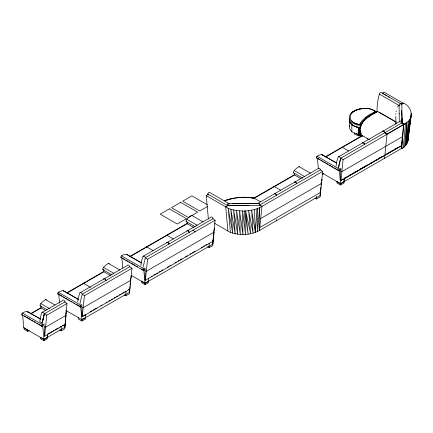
<?xml version="1.0" encoding="UTF-8"?>
<svg xmlns="http://www.w3.org/2000/svg" width="433" height="433" viewBox="0 0 433 433"><rect width="100%" height="100%" fill="white"/><g stroke="black" fill="none" stroke-linecap="round" stroke-linejoin="round"><path stroke-width="0.65" d="M214.449 223.228L230.432 232.456C239.839 235.579 250.675 235.238 259.486 230.497L259.643 207.688L322.666 171.452L320.463 169.898A1.754 1.012 60 0 0 319.316 168.356A1.754 1.012 60 0 0 318.174 168.572L294.97 181.968M377.69 111.546C370.859 115.422 361.56 119.611 360.413 128.477L359.558 128.817L359.509 130.636L360.256 134.246L360.256 136.33C355.91 124.569 367.482 115.476 377.083 111.568L377.69 111.546L396.238 122.258M325.454 156.811L361.928 135.751A1.158 0.671 60 0 1 362.54 135.735L362.578 136.076L362.004 136.162L361.09 133.775L360.586 132.022L360.413 128.477M381.662 92.759A1.754 1.012 -60 0 0 380.515 92.538A1.754 1.012 -60 0 0 379.368 94.08L399.102 105.473L399.01 105.809L399.102 105.473A1.754 1.012 -60 0 1 400.244 103.931A1.754 1.012 -60 0 1 401.391 104.147L403.588 103.162C411.382 106.339 414.338 117.5 406.744 122.615L405.797 145.401L403.323 147.756L401.608 148.752L402.392 137.185M230.432 232.456L228.234 208.338L232.743 233.181L230.854 209.247L235.179 233.75L233.636 209.973L237.706 234.161L236.548 210.514L240.304 234.405L239.546 210.855L242.924 234.48L242.594 210.995L245.549 234.388L244.634 210.952L248.136 234.129L245.652 210.931L250.664 233.706L248.672 210.665L253.089 233.122L251.622 210.2L255.383 232.386L257.142 208.706L259.643 207.688L257.527 231.509L257.142 208.706C247.849 211.861 237.436 211.78 228.234 208.338L206.243 195.64L208.192 194.233M65.513 319.554L64.874 327.326L43.933 339.412L23.777 327.776L22.603 314.883M65.621 318.26L66.092 312.512M130.019 286.408L129.537 292.237L81.897 319.743L80.673 306.342A10.116 5.84 -60 0 1 81.956 305.568M130.127 285.114L130.393 281.878M130.549 279.935L130.712 277.991A1.028 0.59 -60 0 0 131.432 276.849A1.028 0.59 -60 0 0 130.901 276.238M213.566 235.092L212.82 244.158L145.017 283.301L131.204 275.323M213.675 233.793L213.994 229.912A1.028 0.59 -60 0 0 214.714 228.765A1.028 0.59 -60 0 0 214.183 228.153M320.918 187.013L320.22 195.429L259.486 230.497L259.486 229.219M321.075 185.07L321.291 182.477M401.797 121.992L402.073 118.653M408.054 139.523L407.496 142.533L405.797 145.401L408.319 121.099L406.787 143.994L409.58 119.492L407.496 142.533L410.516 117.814L407.918 141.039L411.35 114.323L409.429 127.481M401.819 122.62L402.181 118.593M402.576 135.177L402.76 133.164M401.608 148.752L403.805 124.601L401.608 123.048M403.323 147.756L405.521 123.638L406.744 122.615L404.546 146.733L402.024 148.189M44.653 336.203L65.177 324.355L64.874 324.144L64.874 327.326L66.092 315.332L45.573 327.18L44.35 326.477L44.35 335.986L44.653 336.203L46.796 315.192L67.012 303.522L64.809 301.969M65.789 315.511L67.012 303.522M130.761 280.248L83.19 307.711L81.972 307.008L81.972 316.518L82.275 316.729L84.413 295.723L131.978 268.26L129.781 266.706A1.754 1.012 60 0 0 128.633 265.164A1.754 1.012 60 0 0 127.491 265.386L103.704 279.112A1.754 1.012 60 0 1 104.851 278.895A1.754 1.012 60 0 1 105.998 280.438M131.978 268.26L129.537 292.237L129.537 289.055L128.487 289.661M212.668 241.062L212.82 244.158L214.037 232.169L146.316 271.264L145.098 270.56L145.098 280.075L145.396 280.286L147.539 259.275L215.109 220.267L212.906 218.714M215.109 220.267L213.009 241.251L212.706 241.04M259.486 230.497L261.927 206.514L259.73 204.961A1.754 1.012 60 0 0 258.582 203.418A1.754 1.012 60 0 0 257.435 203.64L274.159 193.984A1.754 1.012 60 0 1 275.301 193.768A1.754 1.012 60 0 1 276.449 195.31M322.666 171.452L320.22 195.429L320.22 190.958M402.587 136.59L341.848 171.657L340.63 170.954L340.63 180.464L340.928 180.68L343.071 159.669L405.521 123.638M384.872 155.312L387.01 134.3L384.813 132.747A1.754 1.012 60 0 0 383.665 131.204A1.754 1.012 60 0 0 382.518 131.426L399.269 121.754M322.228 173.113L340.549 183.689L401.288 148.627L403.556 124.455M409.407 126.885L409.586 125.575M409.851 123.616L410.029 122.306M410.3 120.342L410.479 119.032M410.744 117.072L410.922 115.763M411.101 114.453L411.28 113.143M399.145 113.895L399.183 113.614M401.878 114.15L401.916 113.868M408.952 130.771L409.142 129.456M245.208 197.253C238.134 197.172 231 198.227 224.397 200.815C233.95 197.697 244.396 196.171 254.252 198.249L260.52 201.87M42.277 323.364L44.594 313.638L46.796 315.192M79.953 303.636L82.216 294.169L129.781 266.706M143.079 267.193L145.336 257.722L213.063 218.622A1.754 1.012 60 0 0 211.916 217.079A1.754 1.012 60 0 0 210.768 217.301L186.986 231.033A1.754 1.012 60 0 1 188.133 230.811A1.754 1.012 60 0 1 189.275 232.353M338.27 167.782L340.527 158.316L402.279 122.663L404.222 124.071L402.024 122.799M338.611 167.582L340.868 158.115L343.071 159.669M42.039 323.029L44.253 313.838L65.112 301.79A1.754 1.012 60 0 0 63.97 300.248A1.754 1.012 60 0 0 62.823 300.47L41.958 312.512A47.408 27.371 60 0 0 39.798 321.697L42.055 323.04L44.253 313.838A1.754 1.012 60 0 0 43.105 312.296A1.754 1.012 60 0 0 41.958 312.512M359.693 124.195L360.213 123.297M360.213 123.313L360.402 122.977A41.222 23.799 0 0 1 373.251 112.65L375.086 111.844A0.585 0.336 0 0 0 375.2 111.449L374.713 111.043M359.693 124.179L359.655 124.255A0.579 0.336 0 0 1 359.027 124.444L358.232 124.282A13.872 8.011 0 0 1 353.285 122.35L351.737 121.013A15.209 8.779 0 0 1 352.164 112.797L352.982 112.055A1.158 0.796 47.8 0 0 352.457 112.028L351.417 112.905A16.075 9.282 0 0 0 351.726 122.382L352.657 123.048A14.738 8.508 0 0 0 357.912 125.121L358.697 125.261A1.44 0.834 0 0 0 360.505 124.715L361.209 123.519A40.415 23.333 0 0 1 366.313 117.971A40.334 23.285 0 0 1 373.793 113.408L375.535 112.645A1.44 0.834 0 0 0 375.855 111.476L375.368 111.097A14.738 8.508 0 0 0 370.291 108.883L368.9 108.58A16.07 9.277 0 0 0 352.262 112.136L352.446 112.033A1.137 0.72 54.5 0 1 352.863 112.05L353.631 111.595M103.417 269.51L102.816 269.602A2.187 1.261 -60 0 1 103.26 267.762L103.541 267.394A14.587 8.422 -60 0 1 108.38 263.421L119.833 270.035M245.181 197.383L248.347 197.388M362.004 136.162L361.869 135.491L361.1 136.114L360.256 134.246L361.09 133.775M46.363 299.847A1.028 0.59 -60 0 0 45.66 299.631A14.587 8.422 -60 0 0 40.821 303.603L40.54 303.971A2.187 1.261 -60 0 0 40.096 305.812L40.545 305.898M203.115 221.956L191.662 215.342A14.587 8.422 -60 0 0 186.823 219.315L186.542 219.677A2.187 1.261 -60 0 0 186.098 221.523L186.623 221.523M299.766 166.829A1.028 0.59 -60 0 0 299.062 166.613A14.587 8.422 -60 0 0 294.224 170.586L293.942 170.954A2.187 1.261 -60 0 0 293.498 172.794L293.774 172.973M361.1 136.114L361.869 135.491M354.405 132.731L354.405 134.143L358.524 135.854L359.282 135.248L359.282 134.306M227.915 231L225.717 206.882L227.661 205.475A1.754 1.012 -60 0 1 229.495 203.775M352.927 112.077L353.885 111.395M248.244 197.513L253.987 198.076M207.78 206.357L199.732 211.001L182.704 201.172L191.906 195.862L207.228 204.706M30.294 313.871L40.502 307.977A1.158 0.671 60 0 1 41.054 307.928L41.108 307.955M66.801 292.865L103.271 271.805A1.158 0.671 60 0 1 103.882 271.783L110.718 275.729M129.922 256.417L186.553 223.726A1.158 0.671 60 0 1 187.164 223.704L194 227.65M30.846 313.822L41.054 307.928L45.774 310.656M67.05 293.049L103.882 271.783L103.882 269.981M130.176 256.607L187.164 223.704L187.164 221.902M401.835 104.174L403.588 103.162M225.717 206.882L227.915 205.61M77.761 302.023A47.408 27.371 60 0 1 79.921 292.843L103.628 279.161A1.754 1.012 60 0 1 104.775 278.939A1.754 1.012 60 0 1 105.923 280.481M140.887 265.581A47.408 27.371 60 0 1 143.047 256.401L166.754 242.713A1.754 1.012 60 0 1 167.901 242.491A1.754 1.012 60 0 1 169.043 244.039M23.777 327.776L27.761 329.984L27.761 331.397L29.298 330.509M294.57 173.173L294.57 174.975A1.158 0.671 60 0 0 293.958 174.997L253.646 198.271A1.158 0.671 60 0 1 254.252 198.249L294.57 174.975L300.832 178.591M325.708 157L362.54 135.735L369.409 139.653M274.809 193.611L293.742 182.683M336.078 166.169A47.408 27.371 60 0 1 338.238 156.99L362.286 143.106A1.754 1.012 60 0 1 363.433 142.885A1.754 1.012 60 0 1 364.575 144.427M320.463 169.898L259.73 204.961L261.927 206.514M406.744 122.615L386.756 134.154L384.813 132.747M40.269 337.296L44.014 339.369M322.304 174.477L323.841 173.59M48.166 333.827L53.838 330.552M54.969 329.897L58.374 327.895M60.073 326.953L61.21 326.255L61.21 330.85L59.635 329.946M62.325 325.611L63.445 324.966M78.232 317.627L78.308 318.997L81.897 321.07L85.485 318.997L85.561 314.445L83.509 315.63M141.353 281.185L145.098 283.258M90.232 311.749L91.985 310.737M93.155 310.06L96.662 308.036M100.748 305.676L101.917 305M106.009 302.64L107.178 301.963M108.927 300.951L110.096 300.28M111.265 299.604L112.434 298.927M114.188 297.92L115.357 297.244M116.526 296.567L117.695 295.896M119.443 294.884L120.612 294.207M121.781 293.531L123.535 292.519M124.704 291.847L125.873 291.171L125.873 295.766L124.303 294.857M151.02 276.649L152.189 275.978M153.942 274.966L155.111 274.289M156.281 273.618L157.45 272.942M159.203 271.929L160.367 271.253M161.536 270.582L162.705 269.905M167.382 267.21L168.551 266.533M169.714 265.857L170.883 265.185M174.975 262.82L176.144 262.149M177.898 261.137L179.067 260.46M180.231 259.784L181.984 258.777M185.492 256.753L187.245 255.741M190.044 254.122L191.094 253.516M194.937 251.297L192.663 252.612L192.966 252.823M201.193 247.687L202.33 247.032M203.467 246.372L204.603 245.717M205.74 245.062L206.877 244.401M82.275 316.729L129.84 289.271L129.537 289.055M145.396 280.286L213.123 241.186L212.82 240.975M40.345 337.253L40.345 338.66L43.933 340.733L47.522 338.66L47.603 334.152M61.21 330.85L64.798 328.777L64.798 327.37M85.485 317.584L81.897 319.657L81.897 321.07M148.687 278.002L148.687 281.185L145.017 283.214L145.017 284.622L141.429 282.549L141.429 281.141M145.017 284.622L148.606 282.549L148.606 281.141M125.873 295.766L129.462 293.693L129.462 292.28M207.58 246.778L209.155 247.681L212.744 245.614L212.744 244.201M260.704 218.503L321.443 183.44M336.885 181.573L340.63 183.646M340.63 180.464L343.19 178.986M349.48 175.354L350.649 174.678L349.474 175.397M352.402 173.665L353.572 172.989M354.741 172.318L356.5 171.3M360.007 169.276L361.761 168.264M362.93 167.587L366.437 165.563M370.534 163.198L371.703 162.527M373.457 161.509L374.626 160.838M378.718 158.473L379.887 157.796M346.552 177.081L348.305 176.069M351.812 174.044L353.566 173.032M354.735 172.361L358.237 170.337M359.991 169.325L366.415 165.612M367.585 164.941L368.754 164.264M370.507 163.252L371.676 162.575M372.845 161.904L374.015 161.228M375.768 160.215L376.932 159.544M378.101 158.868L379.855 157.856M381.024 157.179L382.193 156.508M386.263 154.153L387.421 153.488M388.574 152.822L390.306 151.821M391.464 151.155L392.617 150.484M393.776 149.818L397.245 147.815M340.928 180.68L401.667 145.612M336.961 181.53L336.961 182.942L340.549 185.015L344.138 182.942L344.138 178.385M314.986 198.049L316.555 198.958L320.144 196.885L320.144 195.472M401.656 145.71L344.219 178.537L344.219 181.573L340.549 183.603L340.549 185.015M360.586 132.022L359.742 132.449L359.742 134.539M340.95 169.357L340.614 169.514A10.116 5.84 -60 0 0 339.331 170.293L340.549 183.689M145.418 268.963L145.082 269.12A10.116 5.84 -60 0 0 143.799 269.9L145.017 283.301M44.426 325.031L43.998 325.232A10.116 5.84 -60 0 0 42.715 326.011L43.933 339.412M373.722 112.461L375.005 111.898M360.359 130.252L359.509 130.636L359.509 132.72M382.263 93.106L384.212 92.267L403.34 103.308L401.391 104.147L382.263 93.106L386.885 95.861M360.738 126.712L359.893 127.01L359.893 128.574M360.516 125.224L361.344 124.975M361.409 123.481L362.215 123.27M362.573 121.787L363.352 121.624M363.996 120.163L364.738 120.038M362.004 135.794L362.578 135.708M365.668 118.62L366.372 118.534M367.574 117.175L368.229 117.121M369.69 115.838L370.291 115.817M249.018 205.383L227.72 205.724L207.775 193.989A1.754 1.012 -60 0 1 208.917 192.447A1.754 1.012 -60 0 1 210.065 192.669L229.236 203.737M228.321 203.499L258.014 203.396M232.591 203.726L257.787 203.64M317.043 157.91A1.028 0.59 -60 0 1 316.317 157.488A1.028 0.59 -60 0 1 317.043 156.232A14.587 8.422 -60 0 1 321.887 154.619L336.479 162.927M121.857 257.716L121.511 257.516A1.028 0.59 -60 0 1 120.785 257.099A1.028 0.59 -60 0 1 121.511 255.843A14.587 8.422 -60 0 1 126.349 254.225L141.521 262.863M62.2 296.167L58.385 293.964A1.028 0.59 -60 0 1 57.659 293.542A1.028 0.59 -60 0 1 58.385 292.286A14.587 8.422 -60 0 1 63.229 290.667L78.395 299.306M22.375 314.753A1.028 0.59 -60 0 1 21.65 314.331A1.028 0.59 -60 0 1 22.375 313.075A14.587 8.422 -60 0 1 27.214 311.462L40.307 318.905M368.672 108.705L367.244 108.537A15.215 8.784 0 0 0 353.885 111.411A15.209 8.779 0 0 1 367.244 108.559M227.071 199.846L227.487 199.911M251.281 197.805L254.252 198.249M360.007 127.464A1.294 0.747 0 0 1 358.735 127.627L357.967 127.486A14.587 8.422 0 0 1 352.771 125.435L351.85 124.78A15.918 9.19 0 0 1 349.593 118.772M360.007 134.344A1.294 0.747 0 0 1 358.735 134.506L357.967 134.36A14.587 8.422 0 0 1 352.771 132.314L351.85 131.659A15.918 9.19 0 0 1 349.593 125.651M368.672 108.688L369.934 108.975A13.878 8.011 0 0 1 374.713 111.059L375.146 111.4M229.88 199.023L230.232 199.11M232.808 198.352L233.089 198.449M356.17 133.467L358.524 134.441M378.989 112.087L396.238 122.046M367.135 138.706L368.272 139.366M342.113 147.193L348.652 150.987M321.887 154.619L336.771 163.214M317.043 156.232L339.375 169.124A14.587 8.422 -60 0 1 341.036 168.258M320.279 159.777L317.389 158.105L318.325 168.421M321.438 160.443L322.596 161.114M323.754 161.78L325.492 162.781M326.644 163.452L327.803 164.118M328.961 164.789L330.698 165.79M331.857 166.456L333.009 167.127M334.168 167.793L338.222 170.131M316.534 157.958L338.866 170.851M299.062 166.613L310.515 173.227M294.224 170.586L304.529 176.534M293.498 172.794L302.662 178.082M280.676 190.233L274.414 186.612A1.158 0.671 60 0 0 273.802 186.634M186.823 219.315L197.129 225.263M186.098 221.523L195.256 226.811M173.276 238.956L167.008 235.341A1.158 0.671 60 0 0 166.396 235.363M153.12 250.593L146.852 246.978A1.158 0.671 60 0 0 146.24 246.999M126.349 254.225L141.239 262.82M121.511 255.843L143.843 268.736A14.587 8.422 -60 0 1 145.093 268.054M123.589 258.718L124.747 259.383M125.906 260.054L127.643 261.056M128.801 261.721L129.954 262.393M131.112 263.058L135.166 265.397M136.319 266.068L137.477 266.733M140.952 268.741L143.843 270.409A12.6 7.274 -60 0 1 145.104 269.705M120.996 257.565L143.334 270.463M103.541 267.394L113.847 273.347M102.816 269.602L111.979 274.895M90.562 287.371L83.726 283.42A1.158 0.671 60 0 0 83.114 283.442M63.229 290.667L78.113 299.268M58.385 292.286L80.722 305.178A14.587 8.422 -60 0 1 81.967 304.496M63.359 296.832L64.517 297.498M65.675 298.169L67.413 299.171M68.566 299.836L69.724 300.507M70.882 301.173L72.04 301.844M73.778 302.846L74.931 303.511M76.089 304.183L80.143 306.521M57.876 294.012L80.208 306.905M65.827 310.466L81.972 319.7M45.66 299.631L54.98 305.011M40.821 303.603L49.573 308.659M40.096 305.812L47.1 309.855M27.214 311.462L40.61 319.197M22.375 313.075L42.759 324.847A14.587 8.422 -60 0 1 44.42 323.976M24.335 315.884L25.482 316.545M26.635 317.21L30.667 319.538M31.82 320.204L32.973 320.869M34.12 321.535L35.273 322.201M37 323.197L38.153 323.862M39.306 324.528L42.759 326.52A1.028 0.59 -60 0 1 42.033 326.103A1.028 0.59 -60 0 1 42.759 324.847M21.861 314.802L42.25 326.574M27.761 331.397L24.172 329.324L24.172 327.911M388.038 96.554L389.191 97.241M320.22 192.247L320.523 192.458L259.789 227.525L259.486 227.314M192.907 230.259L195.104 231.812M147.539 259.275L145.336 257.722A1.754 1.012 60 0 0 144.194 256.179A1.754 1.012 60 0 0 143.047 256.401M84.413 295.723L82.216 294.169A1.754 1.012 60 0 0 81.068 292.627A1.754 1.012 60 0 0 79.921 292.843M351.98 124.607L352.884 125.251A14.424 8.33 0 0 0 358.026 127.275M351.737 120.996L353.285 122.333A13.872 8.011 0 0 0 358.232 124.282M207.775 193.989L208.143 195.283M361.75 135.237L361.869 135.859M206.243 195.64L208.381 219.093M121.808 257.202L122.793 268.027M58.731 294.159L59.554 303.181M401.618 110.393L402.279 122.663A1.754 1.012 60 0 0 400.444 120.964M254.458 209.545L255.383 232.386M259.362 203.45L259.372 205.48L227.655 205.588L227.644 203.559M399.096 105.159L399.269 121.906M395.822 116.499L395.903 124.374M401.986 120.352L402.003 122.009L401.824 104.618A1.418 1.158 -0.6 0 0 399.962 103.671M401.288 145.483L401.288 148.627M384.531 155.155L384.531 158.299M360.348 135.004L360.402 137.077M358.735 127.627L358.735 134.506M358.524 127.567L358.524 135.854M351.85 124.78L351.85 131.659M349.469 119.665L349.469 126.544M316.555 196.263L316.555 198.958M276.243 219.536L276.243 220.819M209.155 243.092L209.155 247.681M47.603 334.114L47.603 337.296L43.933 339.326L43.933 340.733M41.054 306.126L41.054 307.928M294.391 182.304A1.754 1.012 60 0 1 295.533 182.087A1.754 1.012 60 0 1 296.681 183.63M321.584 179.43A1.028 0.59 -60 0 1 322.12 179.928A1.028 0.59 -60 0 1 321.584 181.043M294.316 182.347A1.754 1.012 60 0 1 295.458 182.131A1.754 1.012 60 0 1 296.605 183.673M274.235 193.941A1.754 1.012 60 0 1 275.377 193.724A1.754 1.012 60 0 1 276.525 195.267M189.199 232.397A1.754 1.012 60 0 0 188.057 230.854A1.754 1.012 60 0 0 186.91 231.076L166.829 242.669A1.754 1.012 60 0 1 167.977 242.448A1.754 1.012 60 0 1 169.119 243.99M143.843 270.409A1.028 0.59 -60 0 1 143.117 269.992A1.028 0.59 -60 0 1 143.843 268.736M191.662 215.342A1.028 0.59 -60 0 1 192.387 215.758M126.631 254.268A2.187 1.261 -60 0 1 127.026 254.772M108.38 263.421A1.028 0.59 -60 0 1 109.105 263.843M80.722 305.178A1.028 0.59 -60 0 0 79.997 306.434A1.028 0.59 -60 0 0 80.722 306.856A12.6 7.274 -60 0 1 81.978 306.153M63.505 290.711A2.187 1.261 -60 0 1 63.9 291.214M58.385 293.964A12.6 7.274 -60 0 1 58.807 293.704M66.049 311.403A1.028 0.59 -60 0 1 66.774 311.82A1.028 0.59 -60 0 1 66.049 313.075M27.495 311.506A2.187 1.261 -60 0 1 27.885 312.004M27.923 312.128A2.187 1.261 -60 0 1 27.961 312.388M341.772 147.388A1.158 0.671 60 0 1 342.384 147.372M364.651 144.384A1.754 1.012 60 0 0 363.509 142.841A1.754 1.012 60 0 0 362.361 143.063L382.442 131.47A1.754 1.012 60 0 1 383.589 131.248A1.754 1.012 60 0 1 384.731 132.79M377.083 111.568A48.485 27.993 -60 0 1 379.368 94.08M400.152 121.982A1.418 1.158 -0.6 0 1 401.938 122.68M395.8 114.496A24.952 20.373 -0.6 0 1 395.832 113.587M396.049 111.779A24.952 20.373 -0.6 0 1 396.227 110.886M397.635 106.967A24.952 20.373 -0.6 0 1 398.311 105.717M338.238 156.99A1.754 1.012 60 0 1 339.38 156.768A1.754 1.012 60 0 1 340.527 158.316M341.052 169.909A12.6 7.274 -60 0 0 339.375 170.802A1.028 0.59 -60 0 1 338.649 170.38A1.028 0.59 -60 0 1 339.375 169.124M360.245 136.341A34.851 20.118 0 0 1 359.547 130.907M322.163 154.662A2.187 1.261 -60 0 1 322.331 154.781M322.401 154.862A2.187 1.261 -60 0 1 322.59 155.279M351.634 112.704A1.158 0.823 44.4 0 1 352.386 112.58M359.655 124.233A0.579 0.336 0 0 1 359.027 124.428M360.002 127.21A1.137 0.655 0 0 1 358.778 127.416L357.912 127.226A14.738 8.508 0 0 1 352.657 125.153L351.726 124.487A16.075 9.282 0 0 1 349.442 118.42M360.11 127.188A1.44 0.834 0 0 1 358.697 127.367M351.244 123.833A15.756 9.098 0 0 1 350.633 123.021M365.625 117.316L365.739 117.386A1.147 0.747 52.8 0 1 366.172 117.765L366.172 117.765A1.158 0.779 49.6 0 0 365.739 117.386L365.625 117.316M169.406 208.852L160.205 214.162L177.232 223.991L186.434 218.681L169.406 208.852M180.658 202.357L171.457 207.667L188.479 217.496L197.681 212.186L180.658 202.357M345.388 177.719L344.219 178.391L345.382 177.757"/></g></svg>
